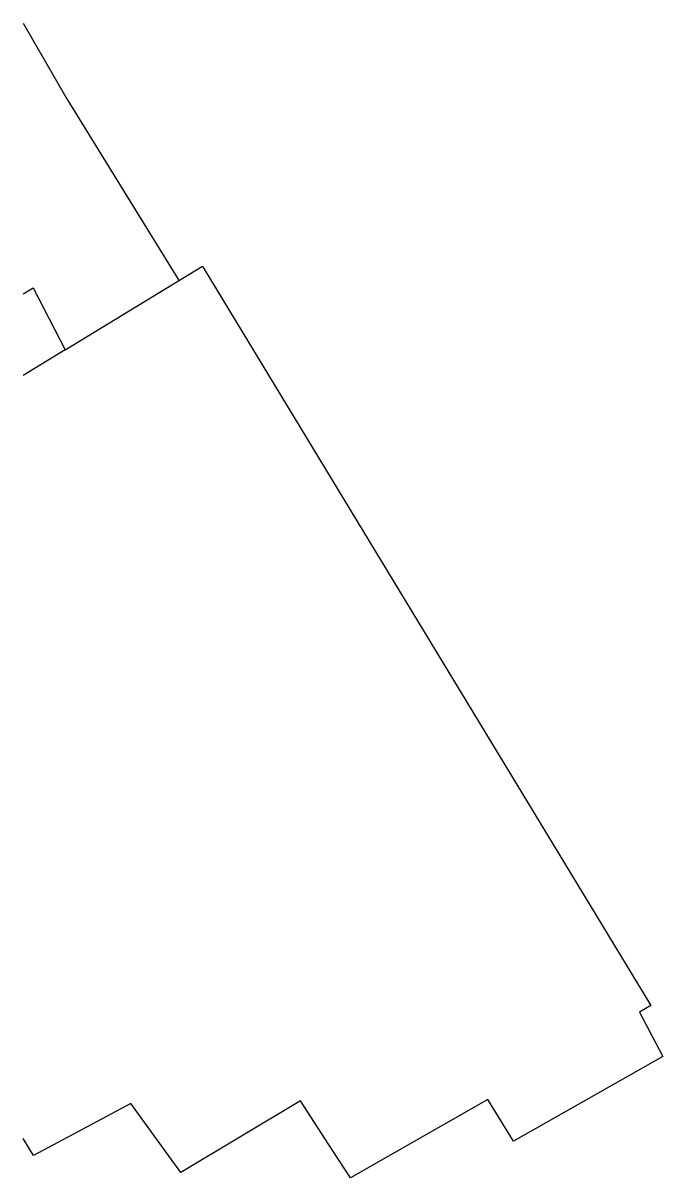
# Model space of a CAD drawing. Header units: millimetres. Extents: x 176000 to 177001, y 163000 to 164001.
# Drawn here: x 176000 to 176029, y 163186 to 163238.3 of the extents above; entities that cross this region are included whole.
import ezdxf

# ---------------------------------------------------------------- set-up
doc = ezdxf.new("R2010")
doc.units = ezdxf.units.MM
doc.layers.add('W0017', color=7, linetype='CONTINUOUS')
doc.layers.add('W0104', color=1, linetype='CONTINUOUS')

msp = doc.modelspace()

# ---------------------------------------------------------------- linework, layer by layer
at = {"layer": 'W0017'}
msp.add_lwpolyline([(176000, 163238.348), (176001.977, 163234.912), (176007.042, 163226.716)], dxfattribs=at)
at = {"layer": 'W0104'}
for points in [[(176000, 163226.082), (176000.461, 163226.359), (176001.9, 163223.55), (176008.135, 163227.344), (176008.182, 163227.239)], [(176008.182, 163227.239), (176014, 163217.65)], [(176001.9, 163223.55), (176000, 163222.392)], [(176014, 163217.65), (176028.435, 163193.858), (176027.918, 163193.553), (176028.986, 163191.546), (176022.221, 163187.706), (176021.061, 163189.595), (176014.83, 163186.046), (176014, 163187.323)], [(176014, 163187.323), (176012.565, 163189.53), (176007.152, 163186.296), (176004.879, 163189.411), (176000.47, 163187.066), (176000, 163187.828)]]:
    msp.add_lwpolyline(points, dxfattribs=at)

doc.saveas('drawing.dxf')
